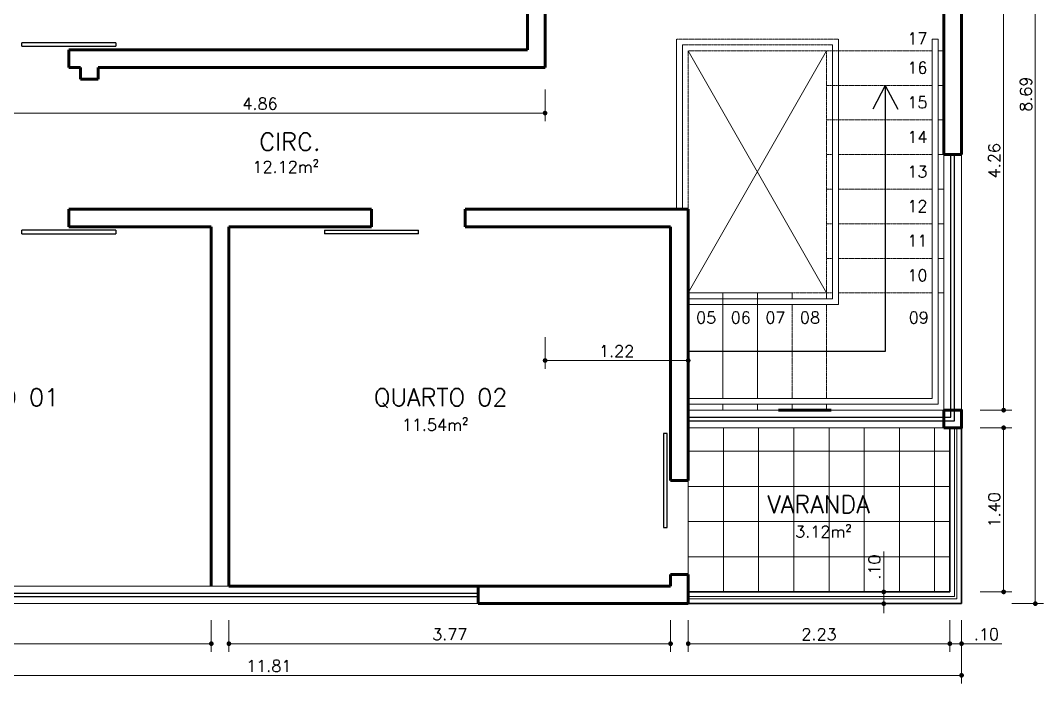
# Model space of a CAD drawing. Header units: millimetres. Extents: x 1127 to 14330, y -137 to 7568.
# Drawn here: x 12582 to 13454, y 5212 to 5777 of the extents above; entities that cross this region are included whole.
import ezdxf
from ezdxf.enums import TextEntityAlignment as Align

# ---------------------------------------------------------------- set-up
doc = ezdxf.new("R2010")
doc.units = ezdxf.units.MM
doc.header["$LTSCALE"] = 0.01
doc.linetypes.add('DASHED2', pattern=[0.375, 0.25, -0.125])
for name, color, linetype, lineweight in [('0.05', 8, 'Continuous', 5), ('0.13', 6, 'Continuous', 13), ('0.20', 7, 'Continuous', 20), ('0.35', 150, 'Continuous', 35), ('0.60', 4, 'Continuous', 60)]:
    doc.layers.add(name, color=color, linetype=linetype, lineweight=lineweight)
doc.layers.add('TEX', color=7, linetype='Continuous')
doc.styles.add('ROMANS', font='romans.shx')
doc.styles.get("Standard").update_dxf_attribs({"font": 'arial.ttf'})
doc.dimstyles.new('ISO-25', dxfattribs={"dimtxt": 2.5, "dimasz": 2.5, "dimexe": 1.25, "dimexo": 0.625, "dimtad": 1, "dimtxsty": 'Standard', "dimcen": 2.5, "dimadec": 0, "dimazin": 0, "dimtfac": 1, "dimtmove": 0, "dimatfit": 3, "dimfxl": 1, "dimarcsym": 0})

# ---------------------------------------------------------------- blocks, each defined once
blk = doc.blocks.new('COMODO')
at = {"layer": 'TEX', "style": 'ROMANS'}
blk.add_attdef('COMODO', text='', height=5.08, dxfattribs=at).set_placement((15.711, 3.305), align=Align.MIDDLE)
at = {"layer": 'TEX', "color": 8, "style": 'ROMANS'}
blk.add_attdef('AREA', text='', height=3.81, dxfattribs=at).set_placement((14.719, -2.975), align=Align.MIDDLE)
blk = doc.blocks.new('_Dot')
at = {"color": 0, "linetype": 'ByBlock', "lineweight": -2}
blk.add_line((-0.5, 0), (-1, 0), dxfattribs=at)
at = {"color": 0, "linetype": 'ByBlock', "const_width": 0.5}
blk.add_lwpolyline([(-0.25, 0, 1), (0.25, 0, 1)], format="xyb", close=True, dxfattribs=at)
blk = doc.blocks.new('*D84')
at = {"layer": '0.13', "transparency": 16777216}
for p, q in [((13028.91, 6162.58), (13028.91, 6189.58)), ((13150.91, 6162.58), (13150.91, 6189.58))]:
    blk.add_line(p, q, dxfattribs=at)
at = {"layer": '0.13', "color": 0, "transparency": 16777216}
blk.add_line((13032.91, 6182.58), (13146.91, 6182.58), dxfattribs=at)
at = {"layer": 'Defpoints', "color": 0, "transparency": 16777216}
for p in [(13150.91, 6182.58), (13028.91, 6009.77), (13150.91, 5751.47)]:
    blk.add_point(p, dxfattribs=at)
at = {"layer": '0.13', "color": 0, "transparency": 16777216, "xscale": 4, "yscale": 4, "zscale": 4, "rotation": 180}
blk.add_blockref('_Dot', (13028.91, 6182.58), dxfattribs=at)
at = {"layer": '0.13', "color": 0, "transparency": 16777216, "xscale": 4, "yscale": 4, "zscale": 4}
blk.add_blockref('_Dot', (13150.91, 6182.58), dxfattribs=at)
at = {"layer": '0.13', "color": 7, "transparency": 16777216, "insert": (13089.91, 6190.58), "char_height": 10, "attachment_point": 5, "style": 'ROMANS'}
blk.add_mtext('1.22', dxfattribs=at)
blk = doc.blocks.new('*D85')
at = {"layer": '0.13', "transparency": 16777216}
for p, q in [((13048.73, 6162.58), (13048.73, 6189.58)), ((13150.91, 6162.58), (13150.91, 6189.58))]:
    blk.add_line(p, q, dxfattribs=at)
at = {"layer": '0.13', "color": 0, "transparency": 16777216}
blk.add_line((13146.91, 6182.58), (13052.73, 6182.58), dxfattribs=at)
at = {"layer": 'Defpoints', "color": 0, "transparency": 16777216}
for p in [(13048.73, 6182.58), (13048.73, 5761.47), (13150.91, 5751.47)]:
    blk.add_point(p, dxfattribs=at)
at = {"layer": '0.13', "color": 0, "transparency": 16777216, "xscale": 4, "yscale": 4, "zscale": 4, "rotation": 180}
blk.add_blockref('_Dot', (13048.73, 6182.58), dxfattribs=at)
at = {"layer": '0.13', "color": 0, "transparency": 16777216, "xscale": 4, "yscale": 4, "zscale": 4}
blk.add_blockref('_Dot', (13150.91, 6182.58), dxfattribs=at)
at = {"layer": '0.13', "color": 7, "transparency": 16777216, "insert": (13099.82, 6190.58), "char_height": 10, "attachment_point": 5, "style": 'ROMANS'}
blk.add_mtext('1.02', dxfattribs=at)
blk = doc.blocks.new('*D92')
at = {"layer": '0.13', "transparency": 16777216}
for p, q in [((12367.91, 5265.84), (12367.91, 5238.84)), ((12744.41, 5265.84), (12744.41, 5238.84))]:
    blk.add_line(p, q, dxfattribs=at)
at = {"layer": '0.13', "color": 0, "transparency": 16777216}
blk.add_line((12371.91, 5245.84), (12740.41, 5245.84), dxfattribs=at)
at = {"layer": 'Defpoints', "color": 0, "transparency": 16777216}
for p in [(12367.91, 5294.97), (12744.41, 5294.97), (12744.41, 5245.84)]:
    blk.add_point(p, dxfattribs=at)
at = {"layer": '0.13', "color": 0, "transparency": 16777216, "xscale": 4, "yscale": 4, "zscale": 4, "rotation": 180}
blk.add_blockref('_Dot', (12367.91, 5245.84), dxfattribs=at)
at = {"layer": '0.13', "color": 0, "transparency": 16777216, "xscale": 4, "yscale": 4, "zscale": 4}
blk.add_blockref('_Dot', (12744.41, 5245.84), dxfattribs=at)
at = {"layer": '0.13', "color": 7, "transparency": 16777216, "insert": (12556.16, 5253.84), "char_height": 10, "attachment_point": 5, "style": 'ROMANS'}
blk.add_mtext('3.77', dxfattribs=at)
blk = doc.blocks.new('*D93')
at = {"layer": '0.13', "transparency": 16777216}
for p, q in [((12759.41, 5265.84), (12759.41, 5238.84)), ((13135.91, 5265.84), (13135.91, 5238.84))]:
    blk.add_line(p, q, dxfattribs=at)
at = {"layer": '0.13', "color": 0, "transparency": 16777216}
blk.add_line((12763.41, 5245.84), (13131.91, 5245.84), dxfattribs=at)
at = {"layer": 'Defpoints', "color": 0, "transparency": 16777216}
for p in [(12759.41, 5294.97), (13135.91, 5294.97), (13135.91, 5245.84)]:
    blk.add_point(p, dxfattribs=at)
at = {"layer": '0.13', "color": 0, "transparency": 16777216, "xscale": 4, "yscale": 4, "zscale": 4, "rotation": 180}
blk.add_blockref('_Dot', (12759.41, 5245.84), dxfattribs=at)
at = {"layer": '0.13', "color": 0, "transparency": 16777216, "xscale": 4, "yscale": 4, "zscale": 4}
blk.add_blockref('_Dot', (13135.91, 5245.84), dxfattribs=at)
at = {"layer": '0.13', "color": 7, "transparency": 16777216, "insert": (12947.66, 5253.84), "char_height": 10, "attachment_point": 5, "style": 'ROMANS'}
blk.add_mtext('3.77', dxfattribs=at)
blk = doc.blocks.new('*D94')
at = {"layer": '0.13', "transparency": 16777216}
for p, q in [((13150.91, 5265.84), (13150.91, 5238.84)), ((13373.91, 5265.84), (13373.91, 5238.84))]:
    blk.add_line(p, q, dxfattribs=at)
at = {"layer": '0.13', "color": 0, "transparency": 16777216}
blk.add_line((13154.91, 5245.84), (13369.91, 5245.84), dxfattribs=at)
at = {"layer": 'Defpoints', "color": 0, "transparency": 16777216}
for p in [(13150.91, 5294.97), (13373.91, 5289.97), (13373.91, 5245.84)]:
    blk.add_point(p, dxfattribs=at)
at = {"layer": '0.13', "color": 0, "transparency": 16777216, "xscale": 4, "yscale": 4, "zscale": 4, "rotation": 180}
blk.add_blockref('_Dot', (13150.91, 5245.84), dxfattribs=at)
at = {"layer": '0.13', "color": 0, "transparency": 16777216, "xscale": 4, "yscale": 4, "zscale": 4}
blk.add_blockref('_Dot', (13373.91, 5245.84), dxfattribs=at)
at = {"layer": '0.13', "color": 7, "transparency": 16777216, "insert": (13262.41, 5253.84), "char_height": 10, "attachment_point": 5, "style": 'ROMANS'}
blk.add_mtext('2.23', dxfattribs=at)
blk = doc.blocks.new('*D95')
at = {"layer": '0.13', "transparency": 16777216}
for p, q in [((13373.91, 5265.84), (13373.91, 5238.84)), ((13383.91, 5265.84), (13383.91, 5238.84))]:
    blk.add_line(p, q, dxfattribs=at)
at = {"layer": '0.13', "color": 0, "transparency": 16777216}
for p, q in [((13369.91, 5245.84), (13365.91, 5245.84)), ((13373.91, 5245.84), (13383.91, 5245.84)), ((13387.91, 5245.84), (13418.38, 5245.84))]:
    blk.add_line(p, q, dxfattribs=at)
at = {"layer": 'Defpoints', "color": 0, "transparency": 16777216}
for p in [(13373.91, 5289.97), (13383.91, 5279.97), (13383.91, 5245.84)]:
    blk.add_point(p, dxfattribs=at)
at = {"layer": '0.13', "color": 0, "transparency": 16777216, "xscale": 4, "yscale": 4, "zscale": 4}
blk.add_blockref('_Dot', (13373.91, 5245.84), dxfattribs=at)
at = {"layer": '0.13', "color": 0, "transparency": 16777216, "xscale": 4, "yscale": 4, "zscale": 4, "rotation": 180}
blk.add_blockref('_Dot', (13383.91, 5245.84), dxfattribs=at)
at = {"layer": '0.13', "color": 7, "transparency": 16777216, "insert": (13405.14, 5253.84), "char_height": 10, "attachment_point": 5, "style": 'ROMANS'}
blk.add_mtext('.10', dxfattribs=at)
blk = doc.blocks.new('*D96')
at = {"layer": '0.13', "transparency": 16777216}
for p, q in [((12202.91, 5238.84), (12202.91, 5211.84)), ((13383.91, 5238.84), (13383.91, 5211.84))]:
    blk.add_line(p, q, dxfattribs=at)
at = {"layer": '0.13', "color": 0, "transparency": 16777216}
blk.add_line((12206.91, 5218.84), (13379.91, 5218.84), dxfattribs=at)
at = {"layer": 'Defpoints', "color": 0, "transparency": 16777216}
for p in [(12202.91, 5297.09), (13383.91, 5297.09), (13383.91, 5218.84)]:
    blk.add_point(p, dxfattribs=at)
at = {"layer": '0.13', "color": 0, "transparency": 16777216, "xscale": 4, "yscale": 4, "zscale": 4, "rotation": 180}
blk.add_blockref('_Dot', (12202.91, 5218.84), dxfattribs=at)
at = {"layer": '0.13', "color": 0, "transparency": 16777216, "xscale": 4, "yscale": 4, "zscale": 4}
blk.add_blockref('_Dot', (13383.91, 5218.84), dxfattribs=at)
at = {"layer": '0.13', "color": 7, "transparency": 16777216, "insert": (12793.41, 5226.84), "char_height": 10, "attachment_point": 5, "style": 'ROMANS'}
blk.add_mtext('11.81', dxfattribs=at)
blk = doc.blocks.new('*D97')
at = {"layer": '0.13', "color": 0, "transparency": 16777216}
for p, q in [((13317.62, 5293.97), (13317.62, 5324.44)), ((13317.62, 5279.97), (13317.62, 5289.97)), ((13317.62, 5275.97), (13317.62, 5271.97))]:
    blk.add_line(p, q, dxfattribs=at)
at = {"layer": '0.13', "transparency": 16777216}
for p, q in [((13337.62, 5289.97), (13310.62, 5289.97)), ((13297.62, 5279.97), (13324.62, 5279.97))]:
    blk.add_line(p, q, dxfattribs=at)
at = {"layer": 'Defpoints', "color": 0, "transparency": 16777216}
for p in [(13317.62, 5289.97), (13383.91, 5289.97), (13281.73, 5279.97)]:
    blk.add_point(p, dxfattribs=at)
at = {"layer": '0.13', "color": 0, "transparency": 16777216, "xscale": 4, "yscale": 4, "zscale": 4}
for p, rotation in [((13317.62, 5289.97), 270), ((13317.62, 5279.97), 90)]:
    blk.add_blockref('_Dot', p, dxfattribs=dict(at, rotation=rotation))
at = {"layer": '0.13', "color": 7, "transparency": 16777216, "insert": (13309.62, 5311.21), "char_height": 10, "attachment_point": 5, "rotation": 90, "style": 'ROMANS'}
blk.add_mtext('.10', dxfattribs=at)
blk = doc.blocks.new('*D98')
at = {"layer": '0.13', "transparency": 16777216}
for p, q in [((13399.79, 5429.97), (13426.79, 5429.97)), ((13399.79, 5289.97), (13426.79, 5289.97))]:
    blk.add_line(p, q, dxfattribs=at)
at = {"layer": '0.13', "color": 0, "transparency": 16777216}
blk.add_line((13419.79, 5293.97), (13419.79, 5425.97), dxfattribs=at)
at = {"layer": 'Defpoints', "color": 0, "transparency": 16777216}
for p in [(13373.91, 5429.97), (13419.79, 5429.97), (13383.91, 5289.97)]:
    blk.add_point(p, dxfattribs=at)
at = {"layer": '0.13', "color": 0, "transparency": 16777216, "xscale": 4, "yscale": 4, "zscale": 4}
for p, rotation in [((13419.79, 5429.97), 90), ((13419.79, 5289.97), 270)]:
    blk.add_blockref('_Dot', p, dxfattribs=dict(at, rotation=rotation))
at = {"layer": '0.13', "color": 7, "transparency": 16777216, "insert": (13411.79, 5359.97), "char_height": 10, "attachment_point": 5, "rotation": 90, "style": 'ROMANS'}
blk.add_mtext('1.40', dxfattribs=at)
blk = doc.blocks.new('*D99')
at = {"layer": '0.13', "transparency": 16777216}
for p, q in [((13399.79, 5870.58), (13426.79, 5870.58)), ((13399.79, 5444.97), (13426.79, 5444.97))]:
    blk.add_line(p, q, dxfattribs=at)
at = {"layer": '0.13', "color": 0, "transparency": 16777216}
blk.add_line((13419.79, 5448.97), (13419.79, 5866.58), dxfattribs=at)
at = {"layer": 'Defpoints', "color": 0, "transparency": 16777216}
for p in [(13368.91, 5870.58), (13419.79, 5870.58), (13368.91, 5444.97)]:
    blk.add_point(p, dxfattribs=at)
at = {"layer": '0.13', "color": 0, "transparency": 16777216, "xscale": 4, "yscale": 4, "zscale": 4}
for p, rotation in [((13419.79, 5870.58), 90), ((13419.79, 5444.97), 270)]:
    blk.add_blockref('_Dot', p, dxfattribs=dict(at, rotation=rotation))
at = {"layer": '0.13', "color": 7, "transparency": 16777216, "insert": (13411.79, 5657.77), "char_height": 10, "attachment_point": 5, "rotation": 90, "style": 'ROMANS'}
blk.add_mtext('4.26', dxfattribs=at)
blk = doc.blocks.new('*D101')
at = {"layer": '0.13', "transparency": 16777216}
for p, q in [((13426.79, 6148.97), (13453.79, 6148.97)), ((13426.79, 5279.97), (13453.79, 5279.97))]:
    blk.add_line(p, q, dxfattribs=at)
at = {"layer": '0.13', "color": 0, "transparency": 16777216}
blk.add_line((13446.79, 5283.97), (13446.79, 6144.97), dxfattribs=at)
at = {"layer": 'Defpoints', "color": 0, "transparency": 16777216}
for p in [(13367.41, 6148.97), (13446.79, 6148.97), (13367.41, 5279.97)]:
    blk.add_point(p, dxfattribs=at)
at = {"layer": '0.13', "color": 0, "transparency": 16777216, "xscale": 4, "yscale": 4, "zscale": 4}
for p, rotation in [((13446.79, 6148.97), 90), ((13446.79, 5279.97), 270)]:
    blk.add_blockref('_Dot', p, dxfattribs=dict(at, rotation=rotation))
at = {"layer": '0.13', "color": 7, "transparency": 16777216, "insert": (13438.79, 5714.47), "char_height": 10, "attachment_point": 5, "rotation": 90, "style": 'ROMANS'}
blk.add_mtext('8.69', dxfattribs=at)
blk = doc.blocks.new('*D103')
at = {"layer": '0.13', "transparency": 16777216}
for p, q in [((12542.91, 5718.35), (12542.91, 5691.35)), ((13028.91, 5718.35), (13028.91, 5691.35))]:
    blk.add_line(p, q, dxfattribs=at)
at = {"layer": '0.13', "color": 0, "transparency": 16777216}
blk.add_line((12546.91, 5698.35), (13024.91, 5698.35), dxfattribs=at)
at = {"layer": 'Defpoints', "color": 0, "transparency": 16777216}
for p in [(12542.91, 5737.36), (13028.91, 5737.36), (13028.91, 5698.35)]:
    blk.add_point(p, dxfattribs=at)
at = {"layer": '0.13', "color": 0, "transparency": 16777216, "xscale": 4, "yscale": 4, "zscale": 4, "rotation": 180}
blk.add_blockref('_Dot', (12542.91, 5698.35), dxfattribs=at)
at = {"layer": '0.13', "color": 0, "transparency": 16777216, "xscale": 4, "yscale": 4, "zscale": 4}
blk.add_blockref('_Dot', (13028.91, 5698.35), dxfattribs=at)
at = {"layer": '0.13', "color": 7, "transparency": 16777216, "insert": (12785.91, 5706.35), "char_height": 10, "attachment_point": 5, "style": 'ROMANS'}
blk.add_mtext('4.86', dxfattribs=at)
blk = doc.blocks.new('*D104')
at = {"layer": '0.13', "transparency": 16777216}
for p, q in [((13028.91, 5507.35), (13028.91, 5480.35)), ((13150.91, 5487.35), (13150.91, 5494.35))]:
    blk.add_line(p, q, dxfattribs=at)
at = {"layer": '0.13', "color": 0, "transparency": 16777216}
blk.add_line((13032.91, 5487.35), (13146.91, 5487.35), dxfattribs=at)
at = {"layer": 'Defpoints', "color": 0, "transparency": 16777216}
for p in [(13028.91, 5737.36), (13150.91, 5487.35), (13150.91, 5487.35)]:
    blk.add_point(p, dxfattribs=at)
at = {"layer": '0.13', "color": 0, "transparency": 16777216, "xscale": 4, "yscale": 4, "zscale": 4, "rotation": 180}
blk.add_blockref('_Dot', (13028.91, 5487.35), dxfattribs=at)
at = {"layer": '0.13', "color": 0, "transparency": 16777216, "xscale": 4, "yscale": 4, "zscale": 4}
blk.add_blockref('_Dot', (13150.91, 5487.35), dxfattribs=at)
at = {"layer": '0.13', "color": 7, "transparency": 16777216, "insert": (13089.91, 5495.35), "char_height": 10, "attachment_point": 5, "style": 'ROMANS'}
blk.add_mtext('1.22', dxfattribs=at)
blk = doc.blocks.new('*D105')
at = {"layer": '0.13', "transparency": 16777216}
for p, q in [((13028.91, 5507.35), (13028.91, 5480.35)), ((13150.91, 5487.35), (13150.91, 5494.35))]:
    blk.add_line(p, q, dxfattribs=at)
at = {"layer": '0.13', "color": 0, "transparency": 16777216}
blk.add_line((13146.91, 5487.35), (13032.91, 5487.35), dxfattribs=at)
at = {"layer": 'Defpoints', "color": 0, "transparency": 16777216}
for p in [(13028.91, 5737.36), (13028.91, 5487.35), (13150.91, 5487.35)]:
    blk.add_point(p, dxfattribs=at)
at = {"layer": '0.13', "color": 0, "transparency": 16777216, "xscale": 4, "yscale": 4, "zscale": 4, "rotation": 180}
blk.add_blockref('_Dot', (13028.91, 5487.35), dxfattribs=at)
at = {"layer": '0.13', "color": 0, "transparency": 16777216, "xscale": 4, "yscale": 4, "zscale": 4}
blk.add_blockref('_Dot', (13150.91, 5487.35), dxfattribs=at)
at = {"layer": '0.13', "color": 7, "transparency": 16777216, "insert": (13089.91, 5495.35), "char_height": 10, "attachment_point": 5, "style": 'ROMANS'}
blk.add_mtext('1.22', dxfattribs=at)

msp = doc.modelspace()

# ---------------------------------------------------------------- hatches: boundary and pattern name
at = {"layer": '0.05'}
h = msp.add_hatch(dxfattribs=at)
h.set_pattern_fill('_USER,_O', color=256, scale=30, double=1, pattern_type=0)
h.set_pattern_definition([(0, (13150.906, 5289.968), (0, 30), []), (90, (13150.906, 5289.968), (-30, 2e-15), [])])
h.paths.add_polyline_path([(13150.906, 5429.968), (13150.906, 5384.968), (13150.906, 5304.968), (13150.906, 5289.968), (13373.906, 5289.968), (13373.906, 5429.968)])

# ---------------------------------------------------------------- linework, layer by layer
at = {"color": 7, "lineweight": 30}
for p, q in [((12582.906, 5755.357), (12582.906, 5758.357)), ((12662.906, 5758.357), (12582.906, 5758.357)), ((12582.906, 5755.357), (12582.906, 5758.357)), ((12662.906, 5758.357), (12582.906, 5758.357)), ((12662.906, 5758.357), (12662.906, 5755.357)), ((12662.906, 5758.357), (12662.906, 5755.357)), ((12582.906, 5755.357), (12662.906, 5755.357)), ((12582.906, 5755.357), (12662.906, 5755.357)), ((13374.906, 5444.968), (13374.906, 5662.968)), ((13374.906, 5438.968), (13374.906, 5662.968)), ((13377.906, 5444.968), (13377.906, 5662.968)), ((13377.906, 5435.968), (13377.906, 5662.968)), ((12582.906, 5595.468), (12582.906, 5598.468)), ((12662.906, 5598.468), (12582.906, 5598.468)), ((12582.906, 5595.468), (12582.906, 5598.468)), ((12662.906, 5598.468), (12582.906, 5598.468)), ((12582.906, 5595.468), (12662.906, 5595.468)), ((12582.906, 5595.468), (12662.906, 5595.468)), ((12662.906, 5598.468), (12662.906, 5595.468)), ((12662.906, 5598.468), (12662.906, 5595.468)), ((12840.906, 5598.468), (12840.906, 5595.468)), ((12840.906, 5598.468), (12920.906, 5598.468)), ((12840.906, 5598.468), (12840.906, 5595.468)), ((12840.906, 5598.468), (12920.906, 5598.468)), ((12920.906, 5595.468), (12840.906, 5595.468)), ((12920.906, 5595.468), (12840.906, 5595.468)), ((12920.906, 5595.468), (12920.906, 5598.468)), ((12920.906, 5595.468), (12920.906, 5598.468)), ((13150.906, 5438.968), (13368.906, 5438.968)), ((13150.906, 5438.968), (13374.906, 5438.968)), ((13150.906, 5435.968), (13368.906, 5435.968)), ((13150.906, 5435.968), (13377.906, 5435.968)), ((12531.906, 5288.968), (12971.906, 5288.968)), ((12531.906, 5285.968), (12971.906, 5285.968))]:
    msp.add_line(p, q, dxfattribs=at)
at = {"color": 7, "linetype": 'DASHED2', "lineweight": 20, "ltscale": 0.5}
for p, q in [((13150.906, 5616.468), (13150.906, 5751.468)), ((13150.906, 5751.468), (13268.906, 5751.468)), ((13150.906, 5616.468), (13150.906, 5751.468)), ((13150.906, 5751.468), (13268.906, 5751.468)), ((13268.906, 5544.968), (13268.906, 5751.468)), ((13358.906, 5751.468), (13268.906, 5751.468)), ((13358.906, 5751.468), (13268.906, 5751.468)), ((13268.906, 5544.968), (13268.906, 5751.468)), ((13358.906, 5751.468), (13268.906, 5751.468)), ((13358.906, 5751.468), (13268.906, 5751.468)), ((13368.906, 5751.468), (13363.906, 5751.468)), ((13368.906, 5751.468), (13363.906, 5751.468)), ((13368.906, 5751.468), (13363.906, 5751.468)), ((13368.906, 5751.468), (13363.906, 5751.468)), ((13358.906, 5721.968), (13268.906, 5721.968)), ((13358.906, 5721.968), (13268.906, 5721.968)), ((13358.906, 5721.968), (13268.906, 5721.968)), ((13358.906, 5721.968), (13268.906, 5721.968)), ((13368.906, 5721.968), (13363.906, 5721.968)), ((13368.906, 5721.968), (13363.906, 5721.968)), ((13368.906, 5721.968), (13363.906, 5721.968)), ((13368.906, 5721.968), (13363.906, 5721.968)), ((13358.906, 5692.468), (13268.906, 5692.468)), ((13358.906, 5692.468), (13268.906, 5692.468)), ((13358.906, 5692.468), (13268.906, 5692.468)), ((13358.906, 5692.468), (13268.906, 5692.468)), ((13368.906, 5692.468), (13363.906, 5692.468)), ((13368.906, 5692.468), (13363.906, 5692.468)), ((13368.906, 5692.468), (13363.906, 5692.468)), ((13368.906, 5692.468), (13363.906, 5692.468)), ((13273.906, 5662.968), (13268.906, 5662.968)), ((13273.906, 5662.968), (13268.906, 5662.968)), ((13358.906, 5662.968), (13278.906, 5662.968)), ((13358.906, 5662.968), (13278.906, 5662.968)), ((13358.906, 5662.968), (13278.906, 5662.968)), ((13358.906, 5662.968), (13278.906, 5662.968)), ((13368.906, 5662.968), (13363.906, 5662.968)), ((13368.906, 5662.968), (13363.906, 5662.968)), ((13368.906, 5662.968), (13363.906, 5662.968)), ((13368.906, 5662.968), (13363.906, 5662.968)), ((13273.906, 5633.468), (13268.906, 5633.468)), ((13273.906, 5633.468), (13268.906, 5633.468)), ((13358.906, 5633.468), (13278.906, 5633.468)), ((13358.906, 5633.468), (13278.906, 5633.468)), ((13358.906, 5633.468), (13278.906, 5633.468)), ((13358.906, 5633.468), (13278.906, 5633.468)), ((13368.906, 5633.468), (13363.906, 5633.468)), ((13368.906, 5633.468), (13363.906, 5633.468)), ((13368.906, 5633.468), (13363.906, 5633.468)), ((13368.906, 5633.468), (13363.906, 5633.468)), ((13273.906, 5603.968), (13268.906, 5603.968)), ((13273.906, 5603.968), (13268.906, 5603.968)), ((13358.906, 5603.968), (13278.906, 5603.968)), ((13358.906, 5603.968), (13278.906, 5603.968)), ((13358.906, 5603.968), (13278.906, 5603.968)), ((13358.906, 5603.968), (13278.906, 5603.968)), ((13368.906, 5603.968), (13363.906, 5603.968)), ((13368.906, 5603.968), (13363.906, 5603.968)), ((13368.906, 5603.968), (13363.906, 5603.968)), ((13368.906, 5603.968), (13363.906, 5603.968)), ((13273.906, 5574.468), (13268.906, 5574.468)), ((13273.906, 5574.468), (13268.906, 5574.468)), ((13358.906, 5574.468), (13278.906, 5574.468)), ((13358.906, 5574.468), (13278.906, 5574.468)), ((13358.906, 5574.468), (13278.906, 5574.468)), ((13358.906, 5574.468), (13278.906, 5574.468)), ((13368.906, 5574.468), (13363.906, 5574.468)), ((13368.906, 5574.468), (13363.906, 5574.468)), ((13368.906, 5574.468), (13363.906, 5574.468)), ((13368.906, 5574.468), (13363.906, 5574.468)), ((13268.906, 5544.968), (13180.406, 5544.968)), ((13268.906, 5544.968), (13180.406, 5544.968)), ((13268.906, 5544.968), (13180.406, 5544.968)), ((13268.906, 5544.968), (13180.406, 5544.968)), ((13239.406, 5539.968), (13239.406, 5544.968)), ((13239.406, 5539.968), (13239.406, 5544.968)), ((13239.406, 5539.968), (13239.406, 5544.968)), ((13239.406, 5539.968), (13239.406, 5544.968)), ((13239.406, 5539.968), (13239.406, 5544.968)), ((13239.406, 5539.968), (13239.406, 5544.968)), ((13239.406, 5539.968), (13239.406, 5544.968)), ((13239.406, 5539.968), (13239.406, 5544.968)), ((13273.906, 5544.968), (13268.906, 5544.968)), ((13268.906, 5539.968), (13268.906, 5544.968)), ((13268.906, 5539.968), (13268.906, 5544.968)), ((13273.906, 5544.968), (13268.906, 5544.968)), ((13268.906, 5539.968), (13268.906, 5544.968)), ((13268.906, 5539.968), (13268.906, 5544.968)), ((13358.906, 5544.968), (13278.906, 5544.968)), ((13358.906, 5544.968), (13278.906, 5544.968)), ((13358.906, 5544.968), (13278.906, 5544.968)), ((13358.906, 5544.968), (13278.906, 5544.968)), ((13368.906, 5544.968), (13363.906, 5544.968)), ((13368.906, 5544.968), (13363.906, 5544.968)), ((13368.906, 5544.968), (13363.906, 5544.968)), ((13368.906, 5544.968), (13363.906, 5544.968)), ((13239.406, 5454.968), (13239.406, 5534.968)), ((13239.406, 5454.968), (13239.406, 5534.968)), ((13239.406, 5454.968), (13239.406, 5534.968)), ((13239.406, 5454.968), (13239.406, 5534.968)), ((13239.406, 5454.968), (13239.406, 5534.968)), ((13239.406, 5454.968), (13239.406, 5534.968)), ((13239.406, 5454.968), (13239.406, 5534.968)), ((13239.406, 5454.968), (13239.406, 5534.968)), ((13268.906, 5454.968), (13268.906, 5534.968)), ((13268.906, 5454.968), (13268.906, 5534.968)), ((13268.906, 5454.968), (13268.906, 5534.968)), ((13268.906, 5454.968), (13268.906, 5534.968)), ((13268.906, 5454.968), (13268.906, 5534.968)), ((13268.906, 5454.968), (13268.906, 5534.968)), ((13268.906, 5454.968), (13268.906, 5534.968)), ((13268.906, 5454.968), (13268.906, 5534.968)), ((13239.406, 5444.968), (13239.406, 5449.968)), ((13239.406, 5444.968), (13239.406, 5449.968)), ((13239.406, 5444.968), (13239.406, 5449.968)), ((13239.406, 5444.968), (13239.406, 5449.968)), ((13239.406, 5444.968), (13239.406, 5449.968)), ((13239.406, 5444.968), (13239.406, 5449.968)), ((13239.406, 5444.968), (13239.406, 5449.968)), ((13239.406, 5444.968), (13239.406, 5449.968)), ((13268.906, 5444.968), (13268.906, 5449.968)), ((13268.906, 5444.968), (13268.906, 5449.968)), ((13268.906, 5444.968), (13268.906, 5449.968)), ((13268.906, 5444.968), (13268.906, 5449.968)), ((13268.906, 5444.968), (13268.906, 5449.968)), ((13268.906, 5444.968), (13268.906, 5449.968)), ((13268.906, 5444.968), (13268.906, 5449.968)), ((13268.906, 5444.968), (13268.906, 5449.968))]:
    msp.add_line(p, q, dxfattribs=at)
at = {"color": 7, "lineweight": 20}
for p, q in [((13239.406, 5544.968), (13150.906, 5544.968)), ((13239.406, 5544.968), (13150.906, 5544.968)), ((13239.406, 5544.968), (13150.906, 5544.968)), ((13239.406, 5544.968), (13150.906, 5544.968)), ((13180.406, 5454.968), (13180.406, 5544.968)), ((13180.406, 5454.968), (13180.406, 5544.968)), ((13180.406, 5454.968), (13180.406, 5544.968)), ((13180.406, 5454.968), (13180.406, 5544.968)), ((13180.406, 5454.968), (13180.406, 5544.968)), ((13180.406, 5454.968), (13180.406, 5544.968)), ((13180.406, 5454.968), (13180.406, 5544.968)), ((13180.406, 5454.968), (13180.406, 5544.968)), ((13209.906, 5454.968), (13209.906, 5544.968)), ((13209.906, 5454.968), (13209.906, 5544.968)), ((13209.906, 5454.968), (13209.906, 5544.968)), ((13209.906, 5454.968), (13209.906, 5544.968)), ((13224.656, 5494.968), (13150.906, 5494.968)), ((13224.656, 5494.968), (13150.906, 5494.968)), ((13180.406, 5444.968), (13180.406, 5449.968)), ((13180.406, 5444.968), (13180.406, 5449.968)), ((13180.406, 5444.968), (13180.406, 5449.968)), ((13180.406, 5444.968), (13180.406, 5449.968)), ((13180.406, 5444.968), (13180.406, 5449.968)), ((13180.406, 5444.968), (13180.406, 5449.968)), ((13180.406, 5444.968), (13180.406, 5449.968)), ((13180.406, 5444.968), (13180.406, 5449.968)), ((13209.906, 5444.968), (13209.906, 5449.968)), ((13209.906, 5444.968), (13209.906, 5449.968)), ((13209.906, 5444.968), (13209.906, 5449.968)), ((13209.906, 5444.968), (13209.906, 5449.968))]:
    msp.add_line(p, q, dxfattribs=at)
at = {"color": 7, "lineweight": 30}
msp.add_lwpolyline([(13132.906, 5424.968), (13129.906, 5424.968), (13129.906, 5344.968), (13132.906, 5344.968)], close=True, dxfattribs=at)
at = {"layer": '0.05'}
for p, q in [((13013.906, 5752.357), (12953.906, 5752.357)), ((13150.906, 5751.468), (13268.906, 5544.968)), ((13150.906, 5544.968), (13268.906, 5751.468)), ((13150.906, 5751.468), (13268.906, 5544.968)), ((13150.906, 5544.968), (13268.906, 5751.468))]:
    msp.add_line(p, q, dxfattribs=at)
at = {"layer": '0.05', "lineweight": 25}
for p, q in [((13318.906, 5721.968), (13308.286, 5701.651)), ((13318.906, 5721.968), (13308.286, 5701.651)), ((13318.906, 5721.968), (13318.906, 5494.968)), ((13318.906, 5721.968), (13329.526, 5701.651)), ((13318.906, 5721.968), (13318.906, 5494.968)), ((13318.906, 5721.968), (13318.906, 5494.968)), ((13318.906, 5721.968), (13329.526, 5701.651)), ((13318.906, 5721.968), (13318.906, 5494.968)), ((13224.656, 5494.968), (13150.906, 5494.968)), ((13224.656, 5494.968), (13150.906, 5494.968)), ((13318.906, 5494.968), (13167.71, 5494.968)), ((13318.906, 5494.968), (13167.71, 5494.968)), ((13318.906, 5494.968), (13167.71, 5494.968)), ((13318.906, 5494.968), (13167.71, 5494.968))]:
    msp.add_line(p, q, dxfattribs=at)
at = {"layer": '0.13'}
for p, q in [((13140.906, 5616.468), (13140.906, 5761.468)), ((13140.906, 5616.468), (13140.906, 5761.468)), ((13145.906, 5616.468), (13145.906, 5756.468)), ((13145.906, 5616.468), (13145.906, 5756.468)), ((13273.906, 5539.968), (13273.906, 5756.468)), ((13273.906, 5539.968), (13273.906, 5756.468)), ((13278.906, 5534.968), (13278.906, 5761.468)), ((13278.906, 5534.968), (13278.906, 5761.468)), ((13358.906, 5761.468), (13358.906, 5454.968)), ((13363.906, 5761.468), (13358.906, 5761.468)), ((13358.906, 5761.468), (13358.906, 5454.968)), ((13363.906, 5761.468), (13358.906, 5761.468)), ((13358.906, 5761.468), (13358.906, 5454.968)), ((13363.906, 5761.468), (13358.906, 5761.468)), ((13358.906, 5761.468), (13358.906, 5454.968)), ((13363.906, 5761.468), (13358.906, 5761.468)), ((13363.906, 5761.468), (13363.906, 5449.968)), ((13363.906, 5761.468), (13363.906, 5449.968)), ((13363.906, 5761.468), (13363.906, 5449.968)), ((13363.906, 5761.468), (13363.906, 5449.968)), ((13278.906, 5534.968), (13278.906, 5731.968)), ((13278.906, 5534.968), (13278.906, 5731.968)), ((13368.906, 5444.968), (13368.906, 5662.968)), ((13368.906, 5444.968), (13368.906, 5662.968)), ((13368.906, 5662.968), (13383.906, 5662.968)), ((13383.906, 5429.968), (13383.906, 5662.968)), ((13383.906, 5429.968), (13383.906, 5662.968)), ((13224.656, 5539.968), (13150.906, 5539.968)), ((13224.656, 5539.968), (13150.906, 5539.968)), ((13224.656, 5539.968), (13150.906, 5539.968)), ((13224.656, 5539.968), (13150.906, 5539.968)), ((13273.906, 5539.968), (13165.656, 5539.968)), ((13273.906, 5539.968), (13165.656, 5539.968)), ((13273.906, 5539.968), (13165.656, 5539.968)), ((13273.906, 5539.968), (13165.656, 5539.968)), ((13224.656, 5534.968), (13150.906, 5534.968)), ((13224.656, 5534.968), (13150.906, 5534.968)), ((13224.656, 5534.968), (13150.906, 5534.968)), ((13224.656, 5534.968), (13150.906, 5534.968)), ((13278.906, 5534.968), (13165.656, 5534.968)), ((13278.906, 5534.968), (13165.656, 5534.968)), ((13278.906, 5534.968), (13165.656, 5534.968)), ((13278.906, 5534.968), (13165.656, 5534.968)), ((13150.906, 5454.968), (13358.906, 5454.968)), ((13150.906, 5454.968), (13358.906, 5454.968)), ((13150.906, 5454.968), (13358.906, 5454.968)), ((13150.906, 5454.968), (13358.906, 5454.968)), ((13135.906, 5444.968), (13135.906, 5384.968)), ((13135.906, 5444.968), (13135.906, 5384.968)), ((13150.906, 5449.968), (13363.906, 5449.968)), ((13150.906, 5449.968), (13363.906, 5449.968)), ((13150.906, 5449.968), (13363.906, 5449.968)), ((13150.906, 5449.968), (13363.906, 5449.968)), ((13150.906, 5444.968), (13368.906, 5444.968)), ((13150.906, 5444.968), (13368.906, 5444.968)), ((13150.906, 5429.968), (13383.906, 5429.968)), ((13150.906, 5429.968), (13383.906, 5429.968)), ((13150.906, 5384.968), (13150.906, 5304.968)), ((13150.906, 5384.968), (13150.906, 5304.968)), ((12531.906, 5294.968), (12971.906, 5294.968)), ((12531.906, 5279.968), (12971.906, 5279.968))]:
    msp.add_line(p, q, dxfattribs=at)
at = {"layer": '0.13', "linetype": 'DASHED2', "lineweight": 20, "ltscale": 0.5}
for p, q in [((13140.906, 5761.468), (13278.906, 5761.468)), ((13140.906, 5761.468), (13278.906, 5761.468)), ((13145.906, 5756.468), (13273.906, 5756.468)), ((13145.906, 5756.468), (13273.906, 5756.468))]:
    msp.add_line(p, q, dxfattribs=at)
at = {"layer": '0.13'}
msp.add_lwpolyline([(13132.906, 5424.968), (13129.906, 5424.968), (13129.906, 5344.968), (13132.906, 5344.968)], close=True, dxfattribs=at)
at = {"layer": '0.20'}
for p, q in [((13377.906, 5429.968), (13377.906, 5285.968)), ((13377.906, 5429.968), (13377.906, 5285.968)), ((13379.906, 5429.968), (13379.906, 5283.968)), ((13379.906, 5429.968), (13379.906, 5283.968)), ((13150.906, 5285.968), (13377.906, 5285.968)), ((13150.906, 5285.968), (13377.906, 5285.968)), ((13150.906, 5283.968), (13379.906, 5283.968)), ((13150.906, 5283.968), (13379.906, 5283.968))]:
    msp.add_line(p, q, dxfattribs=at)
at = {"layer": '0.35'}
for p, q in [((13373.906, 5429.968), (13373.906, 5289.968)), ((13373.906, 5429.968), (13373.906, 5289.968)), ((13383.906, 5429.968), (13383.906, 5279.968)), ((13383.906, 5429.968), (13383.906, 5279.968)), ((13150.906, 5289.968), (13373.906, 5289.968)), ((13150.906, 5289.968), (13373.906, 5289.968)), ((13150.906, 5279.968), (13383.906, 5279.968)), ((13150.906, 5279.968), (13383.906, 5279.968))]:
    msp.add_line(p, q, dxfattribs=at)
at = {"layer": '0.60'}
for p, q in [((13013.906, 6023.357), (13013.906, 5752.357)), ((13013.906, 6023.357), (13013.906, 5752.357)), ((13028.906, 5870.579), (13028.906, 5737.357)), ((13028.906, 5870.579), (13028.906, 5737.357)), ((13368.906, 5662.968), (13368.906, 5859.968)), ((13368.906, 5662.968), (13368.906, 5859.968)), ((13383.906, 5662.968), (13383.906, 5844.968)), ((13383.906, 5662.968), (13383.906, 5844.968)), ((13013.906, 5752.357), (12622.906, 5752.357)), ((12622.906, 5752.357), (12622.906, 5737.357)), ((13013.906, 5752.357), (12622.906, 5752.357)), ((12622.906, 5752.357), (12622.906, 5737.357)), ((12622.906, 5737.357), (12632.906, 5737.357)), ((12622.906, 5737.357), (12632.906, 5737.357)), ((12632.906, 5729.357), (12632.906, 5737.357)), ((12632.906, 5737.357), (12632.906, 5727.357)), ((12632.906, 5729.357), (12632.906, 5737.357)), ((12632.906, 5737.357), (12632.906, 5727.357)), ((12647.906, 5737.357), (12647.906, 5727.357)), ((13028.906, 5737.357), (12647.906, 5737.357)), ((12647.906, 5737.357), (12647.906, 5727.357)), ((13028.906, 5737.357), (12647.906, 5737.357)), ((13013.906, 5737.357), (12746.406, 5737.357)), ((13013.906, 5737.357), (12746.406, 5737.357)), ((12752.906, 5737.357), (13013.906, 5737.357)), ((12752.906, 5737.357), (13013.906, 5737.357)), ((12632.906, 5729.357), (12632.906, 5727.357)), ((12632.906, 5729.357), (12632.906, 5727.357)), ((12632.906, 5727.357), (12647.906, 5727.357)), ((12632.906, 5727.357), (12647.906, 5727.357)), ((13368.906, 5662.968), (13383.906, 5662.968)), ((12759.406, 5616.468), (12622.906, 5616.468)), ((12622.906, 5601.468), (12622.906, 5616.468)), ((12759.406, 5616.468), (12622.906, 5616.468)), ((12622.906, 5601.468), (12622.906, 5616.468)), ((12744.406, 5616.468), (12880.906, 5616.468)), ((12744.406, 5616.468), (12880.906, 5616.468)), ((12880.906, 5601.468), (12880.906, 5616.468)), ((12880.906, 5601.468), (12880.906, 5616.468)), ((12960.906, 5616.468), (12960.906, 5601.468)), ((12960.906, 5616.468), (13150.906, 5616.468)), ((12960.906, 5616.468), (12960.906, 5601.468)), ((12960.906, 5616.468), (13150.906, 5616.468)), ((13150.906, 5616.468), (13150.906, 5511.468)), ((13150.906, 5616.468), (13150.906, 5511.468)), ((12622.906, 5601.468), (12744.406, 5601.468)), ((12622.906, 5601.468), (12744.406, 5601.468)), ((12744.406, 5294.968), (12744.406, 5601.468)), ((12744.406, 5601.468), (12744.406, 5557.857)), ((12744.406, 5294.968), (12744.406, 5601.468)), ((12744.406, 5294.968), (12744.406, 5601.468)), ((12744.406, 5294.968), (12744.406, 5601.468)), ((12744.406, 5601.468), (12744.406, 5557.857)), ((12744.406, 5294.968), (12744.406, 5601.468)), ((12744.406, 5294.968), (12744.406, 5601.468)), ((12759.406, 5294.968), (12759.406, 5601.468)), ((12759.406, 5294.968), (12759.406, 5601.468)), ((12759.406, 5294.968), (12759.406, 5601.468)), ((12880.906, 5601.468), (12759.406, 5601.468)), ((12759.406, 5601.468), (12759.406, 5557.857)), ((12759.406, 5294.968), (12759.406, 5601.468)), ((12759.406, 5294.968), (12759.406, 5601.468)), ((12759.406, 5294.968), (12759.406, 5601.468)), ((12880.906, 5601.468), (12759.406, 5601.468)), ((12759.406, 5601.468), (12759.406, 5557.857)), ((13135.906, 5601.468), (12960.906, 5601.468)), ((13135.906, 5601.468), (12960.906, 5601.468)), ((13135.906, 5601.468), (13135.906, 5511.468)), ((13135.906, 5601.468), (13135.906, 5511.468)), ((13135.906, 5511.468), (13135.906, 5384.968)), ((13135.906, 5511.468), (13135.906, 5384.968)), ((13150.906, 5511.468), (13150.906, 5444.968)), ((13150.906, 5511.468), (13150.906, 5444.968)), ((13150.906, 5444.968), (13150.906, 5384.968)), ((13150.906, 5444.968), (13150.906, 5384.968)), ((13227.906, 5444.968), (13272.906, 5444.968)), ((13135.906, 5384.968), (13150.906, 5384.968)), ((13135.906, 5384.968), (13150.906, 5384.968)), ((13135.906, 5304.968), (13135.906, 5294.968)), ((13135.906, 5294.968), (13135.906, 5304.968)), ((13135.906, 5304.968), (13150.906, 5304.968)), ((13135.906, 5304.968), (13135.906, 5294.968)), ((13135.906, 5294.968), (13135.906, 5304.968)), ((13135.906, 5304.968), (13150.906, 5304.968)), ((13150.906, 5304.968), (13150.906, 5294.968)), ((13150.906, 5279.968), (13150.906, 5304.968)), ((13150.906, 5304.968), (13150.906, 5294.968)), ((13150.906, 5279.968), (13150.906, 5304.968)), ((12968.906, 5294.968), (12759.406, 5294.968)), ((12759.406, 5294.968), (13135.906, 5294.968)), ((12971.906, 5294.968), (13135.906, 5294.968)), ((12971.906, 5279.968), (12971.906, 5294.968)), ((13135.906, 5294.968), (13046.656, 5294.968)), ((13135.906, 5294.968), (13046.656, 5294.968)), ((13150.906, 5279.968), (12971.906, 5279.968))]:
    msp.add_line(p, q, dxfattribs=at)
msp.add_lwpolyline([(13368.906, 5429.968), (13383.906, 5429.968), (13383.906, 5444.968), (13368.906, 5444.968)], close=True, dxfattribs=at)

# ---------------------------------------------------------------- block references
at = {"layer": 'TEX'}
ref = msp.add_blockref('COMODO', (13315.39, 5755.452), dxfattribs=dict(at, xscale=50, yscale=50, zscale=50))
ref.add_attrib('COMODO', '17', dxfattribs={"height": 10, "style": 'ROMANS'}).set_placement((13346.317, 5761.958), align=Align.MIDDLE)
ref = msp.add_blockref('COMODO', (13315.39, 5755.452), dxfattribs=dict(at, xscale=50, yscale=50, zscale=50))
ref.add_attrib('COMODO', '17', dxfattribs={"height": 10, "style": 'ROMANS'}).set_placement((13346.317, 5761.958), align=Align.MIDDLE)
ref = msp.add_blockref('COMODO', (13315.39, 5730.479), dxfattribs=dict(at, xscale=50, yscale=50, zscale=50))
ref.add_attrib('COMODO', '16', dxfattribs={"height": 10, "style": 'ROMANS'}).set_placement((13346.317, 5736.986), align=Align.MIDDLE)
ref = msp.add_blockref('COMODO', (13315.39, 5730.479), dxfattribs=dict(at, xscale=50, yscale=50, zscale=50))
ref.add_attrib('COMODO', '16', dxfattribs={"height": 10, "style": 'ROMANS'}).set_placement((13346.317, 5736.986), align=Align.MIDDLE)
ref = msp.add_blockref('COMODO', (13315.39, 5700.979), dxfattribs=dict(at, xscale=50, yscale=50, zscale=50))
ref.add_attrib('COMODO', '15', dxfattribs={"height": 10, "style": 'ROMANS'}).set_placement((13346.317, 5707.486), align=Align.MIDDLE)
ref = msp.add_blockref('COMODO', (13315.39, 5700.979), dxfattribs=dict(at, xscale=50, yscale=50, zscale=50))
ref.add_attrib('COMODO', '15', dxfattribs={"height": 10, "style": 'ROMANS'}).set_placement((13346.317, 5707.486), align=Align.MIDDLE)
ref = msp.add_blockref('COMODO', (13315.39, 5671.479), dxfattribs=dict(at, xscale=50, yscale=50, zscale=50))
ref.add_attrib('COMODO', '14', dxfattribs={"height": 10, "style": 'ROMANS'}).set_placement((13346.317, 5677.986), align=Align.MIDDLE)
ref = msp.add_blockref('COMODO', (13315.39, 5671.479), dxfattribs=dict(at, xscale=50, yscale=50, zscale=50))
ref.add_attrib('COMODO', '14', dxfattribs={"height": 10, "style": 'ROMANS'}).set_placement((13346.317, 5677.986), align=Align.MIDDLE)
ref = msp.add_blockref('COMODO', (13315.39, 5641.979), dxfattribs=dict(at, xscale=50, yscale=50, zscale=50))
ref.add_attrib('COMODO', '13', dxfattribs={"height": 10, "style": 'ROMANS'}).set_placement((13346.317, 5648.486), align=Align.MIDDLE)
ref = msp.add_blockref('COMODO', (13315.39, 5641.979), dxfattribs=dict(at, xscale=50, yscale=50, zscale=50))
ref.add_attrib('COMODO', '13', dxfattribs={"height": 10, "style": 'ROMANS'}).set_placement((13346.317, 5648.486), align=Align.MIDDLE)
ref = msp.add_blockref('COMODO', (13315.39, 5612.479), dxfattribs=dict(at, xscale=50, yscale=50, zscale=50))
ref.add_attrib('COMODO', '12', dxfattribs={"height": 10, "style": 'ROMANS'}).set_placement((13346.317, 5618.986), align=Align.MIDDLE)
ref = msp.add_blockref('COMODO', (13315.39, 5612.479), dxfattribs=dict(at, xscale=50, yscale=50, zscale=50))
ref.add_attrib('COMODO', '12', dxfattribs={"height": 10, "style": 'ROMANS'}).set_placement((13346.317, 5618.986), align=Align.MIDDLE)
ref = msp.add_blockref('COMODO', (13315.39, 5582.979), dxfattribs=dict(at, xscale=50, yscale=50, zscale=50))
ref.add_attrib('COMODO', '11', dxfattribs={"height": 10, "style": 'ROMANS'}).set_placement((13346.317, 5589.486), align=Align.MIDDLE)
ref = msp.add_blockref('COMODO', (13315.39, 5582.979), dxfattribs=dict(at, xscale=50, yscale=50, zscale=50))
ref.add_attrib('COMODO', '11', dxfattribs={"height": 10, "style": 'ROMANS'}).set_placement((13346.317, 5589.486), align=Align.MIDDLE)
ref = msp.add_blockref('COMODO', (13315.39, 5553.479), dxfattribs=dict(at, xscale=50, yscale=50, zscale=50))
ref.add_attrib('COMODO', '10', dxfattribs={"height": 10, "style": 'ROMANS'}).set_placement((13346.317, 5559.986), align=Align.MIDDLE)
ref = msp.add_blockref('COMODO', (13315.39, 5553.479), dxfattribs=dict(at, xscale=50, yscale=50, zscale=50))
ref.add_attrib('COMODO', '10', dxfattribs={"height": 10, "style": 'ROMANS'}).set_placement((13346.317, 5559.986), align=Align.MIDDLE)
ref = msp.add_blockref('COMODO', (13135.292, 5517.395), dxfattribs=dict(at, xscale=50, yscale=50, zscale=50))
ref.add_attrib('COMODO', '05', dxfattribs={"height": 10, "style": 'ROMANS'}).set_placement((13166.219, 5523.901), align=Align.MIDDLE)
ref = msp.add_blockref('COMODO', (13135.292, 5517.395), dxfattribs=dict(at, xscale=50, yscale=50, zscale=50))
ref.add_attrib('COMODO', '05', dxfattribs={"height": 10, "style": 'ROMANS'}).set_placement((13166.219, 5523.901), align=Align.MIDDLE)
ref = msp.add_blockref('COMODO', (13164.792, 5517.395), dxfattribs=dict(at, xscale=50, yscale=50, zscale=50))
ref.add_attrib('COMODO', '06', dxfattribs={"height": 10, "style": 'ROMANS'}).set_placement((13195.719, 5523.901), align=Align.MIDDLE)
ref = msp.add_blockref('COMODO', (13164.792, 5517.395), dxfattribs=dict(at, xscale=50, yscale=50, zscale=50))
ref.add_attrib('COMODO', '06', dxfattribs={"height": 10, "style": 'ROMANS'}).set_placement((13195.719, 5523.901), align=Align.MIDDLE)
ref = msp.add_blockref('COMODO', (13194.292, 5517.395), dxfattribs=dict(at, xscale=50, yscale=50, zscale=50))
ref.add_attrib('COMODO', '07', dxfattribs={"height": 10, "style": 'ROMANS'}).set_placement((13225.219, 5523.901), align=Align.MIDDLE)
ref = msp.add_blockref('COMODO', (13194.292, 5517.395), dxfattribs=dict(at, xscale=50, yscale=50, zscale=50))
ref.add_attrib('COMODO', '07', dxfattribs={"height": 10, "style": 'ROMANS'}).set_placement((13225.219, 5523.901), align=Align.MIDDLE)
ref = msp.add_blockref('COMODO', (13223.792, 5517.395), dxfattribs=dict(at, xscale=50, yscale=50, zscale=50))
ref.add_attrib('COMODO', '08', dxfattribs={"height": 10, "style": 'ROMANS'}).set_placement((13254.719, 5523.901), align=Align.MIDDLE)
ref = msp.add_blockref('COMODO', (13223.792, 5517.395), dxfattribs=dict(at, xscale=50, yscale=50, zscale=50))
ref.add_attrib('COMODO', '08', dxfattribs={"height": 10, "style": 'ROMANS'}).set_placement((13254.719, 5523.901), align=Align.MIDDLE)
ref = msp.add_blockref('COMODO', (13316.489, 5517.395), dxfattribs=dict(at, xscale=50, yscale=50, zscale=50))
ref.add_attrib('COMODO', '09', dxfattribs={"height": 10, "style": 'ROMANS'}).set_placement((13347.416, 5523.901), align=Align.MIDDLE)
ref = msp.add_blockref('COMODO', (13316.489, 5517.395), dxfattribs=dict(at, xscale=50, yscale=50, zscale=50))
ref.add_attrib('COMODO', '09', dxfattribs={"height": 10, "style": 'ROMANS'}).set_placement((13347.416, 5523.901), align=Align.MIDDLE)

# ---------------------------------------------------------------- texts
at = {"color": 7, "linetype": 'Continuous', "lineweight": 30, "style": 'ROMANS'}
for s, p in [('CIRC.', (12785.363, 5666.396)), ('QUARTO 01', (12500.91, 5448.4)), ('QUARTO 02', (12882.971, 5448.4)), ('VARANDA', (13218.293, 5357.269))]:
    msp.add_text(s, height=15, dxfattribs=at).set_placement(p)
at = {"color": 7, "linetype": 'Continuous', "lineweight": 20, "style": 'ROMANS'}
for s, p in [('12.12m²', (12779.477, 5647.428)), ('11.54m²', (12906.787, 5427.487)), ('3.12m²', (13242.11, 5336.356))]:
    msp.add_text(s, height=10, dxfattribs=at).set_placement(p)

# ---------------------------------------------------------------- dimensions: what is measured, and where the dimension line sits
at = {"layer": '0.13'}
for base, p1, p2, override, picture, middle in [((13150.906, 6182.583), (13028.906, 6009.773), (13150.906, 5751.468), {"dimtxt": 10, "dimasz": 4, "dimexe": 7, "dimexo": 3, "dimgap": 3, "dimlfac": 0.01, "dimzin": 0, "dimdsep": 46, "dimtxsty": 'ROMANS', "dimblk1": 'Dot', "dimblk2": 'Dot', "dimsah": 1, "dimdle": 1, "dimclre": 256, "dimclrt": 7, "dimfxl": 20, "dimfxlon": 1, "dimlwd": 65535, "dimlwe": 65535}, '*D84', (13089.906, 6190.583)), ((13048.726, 6182.583), (13150.906, 5751.468), (13048.726, 5761.468), {"dimtxt": 10, "dimasz": 4, "dimexe": 7, "dimexo": 3, "dimgap": 3, "dimlfac": 0.01, "dimzin": 0, "dimdsep": 46, "dimtxsty": 'ROMANS', "dimblk1": 'Dot', "dimblk2": 'Dot', "dimsah": 1, "dimdle": 1, "dimclre": 256, "dimclrt": 7, "dimfxl": 20, "dimfxlon": 1, "dimlwd": 65535, "dimlwe": 65535}, '*D85', (13099.816, 6190.583)), ((13028.906, 5698.349), (12542.906, 5737.357), (13028.906, 5737.357), {"dimtxt": 10, "dimasz": 4, "dimexe": 7, "dimexo": 3, "dimgap": 3, "dimlfac": 0.01, "dimzin": 0, "dimdsep": 46, "dimtxsty": 'ROMANS', "dimblk1": 'Dot', "dimblk2": 'Dot', "dimsah": 1, "dimdle": 1, "dimclre": 256, "dimclrt": 7, "dimfxl": 20, "dimfxlon": 1, "dimlwd": 65535, "dimlwe": 65535}, '*D103', (12785.906, 5706.349)), ((13150.906, 5487.351), (13028.906, 5737.357), (13150.906, 5487.351), {"dimtxt": 10, "dimasz": 4, "dimexe": 7, "dimexo": 3, "dimgap": 3, "dimlfac": 0.01, "dimzin": 0, "dimdsep": 46, "dimtxsty": 'ROMANS', "dimblk1": 'Dot', "dimblk2": 'Dot', "dimsah": 1, "dimdle": 1, "dimclre": 256, "dimclrt": 7, "dimfxl": 20, "dimfxlon": 1, "dimlwd": 65535, "dimlwe": 65535}, '*D104', (13089.906, 5495.351)), ((13028.906, 5487.351), (13150.906, 5487.351), (13028.906, 5737.357), {"dimtxt": 10, "dimasz": 4, "dimexe": 7, "dimexo": 3, "dimgap": 3, "dimlfac": 0.01, "dimzin": 0, "dimdsep": 46, "dimtxsty": 'ROMANS', "dimblk1": 'Dot', "dimblk2": 'Dot', "dimsah": 1, "dimdle": 1, "dimclre": 256, "dimclrt": 7, "dimfxl": 20, "dimfxlon": 1, "dimlwd": 65535, "dimlwe": 65535}, '*D105', (13089.906, 5495.351)), ((13383.906, 5218.836), (12202.906, 5297.092), (13383.906, 5297.092), {"dimtxt": 10, "dimasz": 4, "dimexe": 7, "dimexo": 3, "dimgap": 3, "dimlfac": 0.01, "dimzin": 0, "dimdsep": 46, "dimtxsty": 'ROMANS', "dimblk1": 'Dot', "dimblk2": 'Dot', "dimsah": 1, "dimdle": 1, "dimclre": 256, "dimclrt": 7, "dimfxl": 20, "dimfxlon": 1, "dimlwd": 65535, "dimlwe": 65535}, '*D96', (12793.406, 5226.836)), ((12744.405667628, 5245.836202882), (12367.905667628, 5294.968062543), (12744.405667628, 5294.968062543), {"dimtxt": 10, "dimasz": 4, "dimexe": 7, "dimexo": 3, "dimgap": 3, "dimlfac": 0.01, "dimzin": 0, "dimdsep": 46, "dimtxsty": 'ROMANS', "dimblk1": 'Dot', "dimblk2": 'Dot', "dimsah": 1, "dimdle": 1, "dimclre": 256, "dimclrt": 7, "dimfxl": 20, "dimfxlon": 1, "dimlwd": 65535, "dimlwe": 65535}, '*D92', (12556.155667628, 5253.836202882)), ((13135.905667628, 5245.836202882), (12759.405667628, 5294.968062543), (13135.905667628, 5294.968062543), {"dimtxt": 10, "dimasz": 4, "dimexe": 7, "dimexo": 3, "dimgap": 3, "dimlfac": 0.01, "dimzin": 0, "dimdsep": 46, "dimtxsty": 'ROMANS', "dimblk1": 'Dot', "dimblk2": 'Dot', "dimsah": 1, "dimdle": 1, "dimclre": 256, "dimclrt": 7, "dimfxl": 20, "dimfxlon": 1, "dimlwd": 65535, "dimlwe": 65535}, '*D93', (12947.655667628, 5253.836202882)), ((13373.906, 5245.836), (13150.906, 5294.968), (13373.906, 5289.968), {"dimtxt": 10, "dimasz": 4, "dimexe": 7, "dimexo": 3, "dimgap": 3, "dimlfac": 0.01, "dimzin": 0, "dimdsep": 46, "dimtxsty": 'ROMANS', "dimblk1": 'Dot', "dimblk2": 'Dot', "dimsah": 1, "dimdle": 1, "dimclre": 256, "dimclrt": 7, "dimfxl": 20, "dimfxlon": 1, "dimlwd": 65535, "dimlwe": 65535}, '*D94', (13262.406, 5253.836)), ((13383.906, 5245.836), (13373.906, 5289.968), (13383.906, 5279.968), {"dimtxt": 10, "dimasz": 4, "dimexe": 7, "dimexo": 3, "dimgap": 3, "dimlfac": 0.01, "dimzin": 4, "dimdsep": 46, "dimtxsty": 'ROMANS', "dimblk1": 'Dot', "dimblk2": 'Dot', "dimsah": 1, "dimdle": 1, "dimclre": 256, "dimclrt": 7, "dimfxl": 20, "dimfxlon": 1, "dimlwd": 65535, "dimlwe": 65535}, '*D95', (13405.144, 5253.836))]:
    dim = msp.add_linear_dim(base=base, p1=p1, p2=p2, dimstyle='ISO-25', override=override, dxfattribs=at)
    dim.commit()
    dim.dimension.update_dxf_attribs({"geometry": picture, "text_midpoint": middle})
for base, p1, p2, override, picture, middle in [((13446.795, 6148.968), (13367.415, 5279.968), (13367.415, 6148.968), {"dimtxt": 10, "dimasz": 4, "dimexe": 7, "dimexo": 3, "dimgap": 3, "dimlfac": 0.01, "dimzin": 0, "dimdsep": 46, "dimtxsty": 'ROMANS', "dimblk1": 'Dot', "dimblk2": 'Dot', "dimsah": 1, "dimdle": 1, "dimclre": 256, "dimclrt": 7, "dimfxl": 20, "dimfxlon": 1, "dimlwd": 65535, "dimlwe": 65535}, '*D101', (13438.795, 5714.468)), ((13419.795, 5870.579), (13368.906, 5444.968), (13368.906, 5870.579), {"dimtxt": 10, "dimasz": 4, "dimexe": 7, "dimexo": 3, "dimgap": 3, "dimlfac": 0.01, "dimzin": 0, "dimdsep": 46, "dimtxsty": 'ROMANS', "dimblk1": 'Dot', "dimblk2": 'Dot', "dimsah": 1, "dimdle": 1, "dimclre": 256, "dimclrt": 7, "dimfxl": 20, "dimfxlon": 1, "dimlwd": 65535, "dimlwe": 65535}, '*D99', (13411.795, 5657.773)), ((13419.795, 5429.968), (13383.906, 5289.968), (13373.906, 5429.968), {"dimtxt": 10, "dimasz": 4, "dimexe": 7, "dimexo": 3, "dimgap": 3, "dimlfac": 0.01, "dimzin": 0, "dimdsep": 46, "dimtxsty": 'ROMANS', "dimblk1": 'Dot', "dimblk2": 'Dot', "dimsah": 1, "dimdle": 1, "dimclre": 256, "dimclrt": 7, "dimfxl": 20, "dimfxlon": 1, "dimlwd": 65535, "dimlwe": 65535}, '*D98', (13411.795, 5359.968)), ((13317.616, 5289.968), (13281.726, 5279.968), (13383.906, 5289.968), {"dimtxt": 10, "dimasz": 4, "dimexe": 7, "dimexo": 3, "dimgap": 3, "dimlfac": 0.01, "dimzin": 4, "dimdsep": 46, "dimtxsty": 'ROMANS', "dimblk1": 'Dot', "dimblk2": 'Dot', "dimsah": 1, "dimdle": 1, "dimclre": 256, "dimclrt": 7, "dimfxl": 20, "dimfxlon": 1, "dimlwd": 65535, "dimlwe": 65535}, '*D97', (13309.616, 5311.206))]:
    dim = msp.add_linear_dim(base=base, p1=p1, p2=p2, angle=90, dimstyle='ISO-25', override=override, dxfattribs=at)
    dim.commit()
    dim.dimension.update_dxf_attribs({"geometry": picture, "text_midpoint": middle})

doc.saveas('drawing.dxf')
